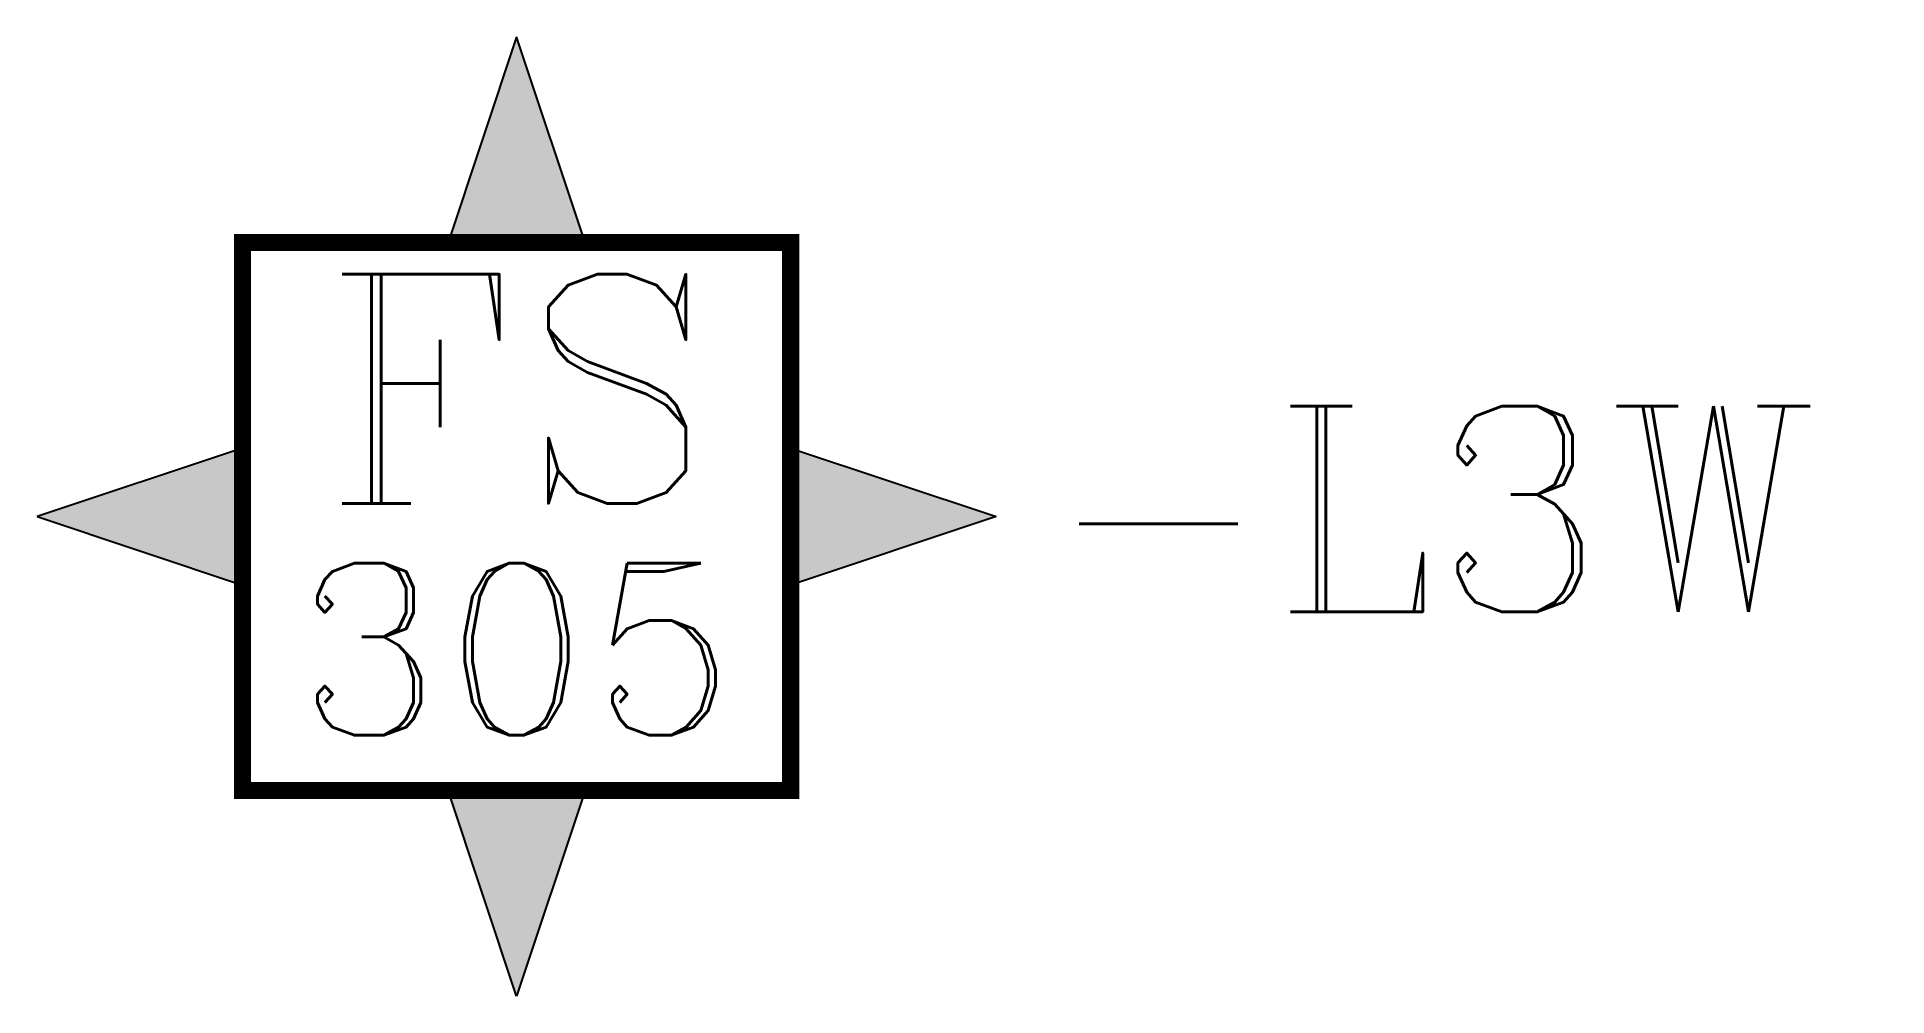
# Model space of a CAD drawing. Header units: inches. Extents: x -16.6 to 47.9, y -16.8 to 16.7.
import ezdxf
from ezdxf.enums import TextEntityAlignment as Align

# ---------------------------------------------------------------- set-up
doc = ezdxf.new("R2010")
doc.units = ezdxf.units.IN
doc.header["$LTSCALE"] = 48
doc.header["$MEASUREMENT"] = 0
doc.styles.add('FSL12-1', font='complex.shx')
doc.styles.add('ROMANC', font='COMPLEX.SHX')

msp = doc.modelspace()

# ---------------------------------------------------------------- wipeouts: each hides what was drawn before it
msp.add_wipeout([(-9.43, 9.811), (47.946, 9.811), (47.946, -9.582), (-9.43, -9.582)])

# ---------------------------------------------------------------- next in the draw order: texts
at = {"linetype": 'Continuous', "insert": (18.53, 3.826), "char_height": 7.1719, "width": 103.54395, "attachment_point": 1, "style": 'FSL12-1'}
msp.add_mtext('-L3W', dxfattribs=at)

# ---------------------------------------------------------------- next in the draw order: wipeouts: each hides what was drawn before it
msp.add_wipeout([(-9.43, 9.541), (9.693, 9.541), (9.693, -9.582), (-9.43, -9.582)])

# ---------------------------------------------------------------- next in the draw order: hatches: boundary and pattern name
for points in [[(0.131, 16.713), (-2.259, 9.541), (2.522, 9.541)], [(-16.602, -0.02), (-9.43, -2.411), (-9.43, 2.37)], [(16.864, -0.02), (9.693, -2.411), (9.693, 2.37)], [(0.131, -16.754), (-2.259, -9.582), (2.522, -9.582)]]:
    msp.add_hatch(color=256).paths.add_polyline_path(points)

# ---------------------------------------------------------------- next in the draw order: linework, layer by layer
for p, q in [((0.131, 16.713), (-2.259, 9.541)), ((2.522, 9.541), (0.131, 16.713)), ((-9.43, 2.37), (-16.602, -0.02)), ((9.693, 2.37), (16.864, -0.02)), ((-16.602, -0.02), (-9.43, -2.411)), ((16.864, -0.02), (9.693, -2.411)), ((0.131, -16.754), (-2.259, -9.582)), ((2.522, -9.582), (0.131, -16.754))]:
    msp.add_line(p, q)
at = {"const_width": 0.598}
msp.add_lwpolyline([(-9.43, -9.582), (9.693, -9.582), (9.693, 9.541), (-9.43, 9.541)], close=True, dxfattribs=at)

# ---------------------------------------------------------------- next in the draw order: texts
at = {"style": 'ROMANC'}
msp.add_text('FS', height=8, dxfattribs=at).set_placement((-6.646, 0.435))
msp.add_text('305', height=6, dxfattribs=at).set_placement((0.131, -7.653), align=Align.CENTER)

doc.saveas('drawing.dxf')
